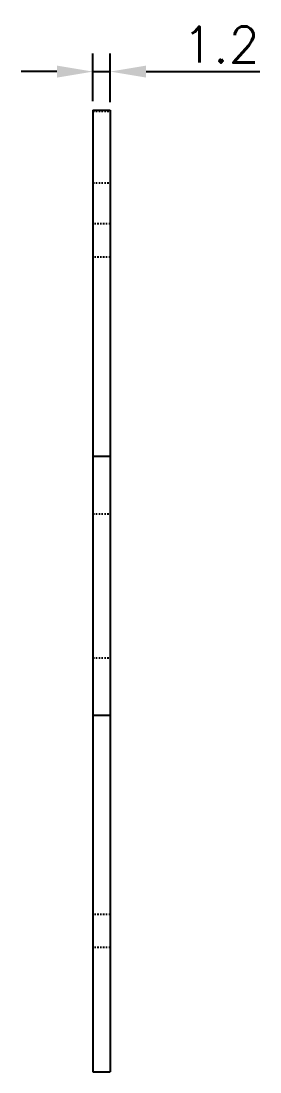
# Model space of a CAD drawing. Header units: millimetres. Extents: x 144 to 375, y 117 to 190.
# Drawn here: x 250.9 to 267.5, y 116.8 to 189.8 of the extents above; entities that cross this region are included whole.
import ezdxf

# ---------------------------------------------------------------- set-up
doc = ezdxf.new("R2010")
doc.units = ezdxf.units.MM
doc.linetypes.add('HIDDEN', pattern=[0.2, 0.1, -0.1])
doc.layers.add('DEFAULT_2', color=8, linetype='HIDDEN')
doc.styles.get("Standard").update_dxf_attribs({"font": 'txt.shx'})
doc.dimstyles.new('ISO-25', dxfattribs={"dimtxt": 2.5, "dimasz": 2.5, "dimexe": 1.25, "dimexo": 0.625, "dimtad": 1, "dimdsep": 46, "dimtxsty": 'Standard', "dimcen": 2.5, "dimadec": 0, "dimazin": 0, "dimtfac": 1, "dimtmove": 0, "dimatfit": 3, "dimfxl": 1, "dimarcsym": 0})

# ---------------------------------------------------------------- blocks, each defined once
blk = doc.blocks.new('*D2')
at = {"color": 0, "lineweight": -2}
for p, q in [((255.862, 184.253), (255.862, 187.557)), ((257.062, 184.177), (257.062, 187.557)), ((253.362, 186.307), (250.862, 186.307)), ((255.862, 186.307), (257.062, 186.307)), ((259.562, 186.307), (267.479, 186.307))]:
    blk.add_line(p, q, dxfattribs=at)
at = {"color": 0}
for points in [[(253.362, 185.891), (253.362, 186.724), (255.862, 186.307)], [(259.562, 186.724), (259.562, 185.891), (257.062, 186.307)]]:
    blk.add_solid(points, dxfattribs=at)
at = {"layer": 'Defpoints', "color": 0}
for p in [(257.062, 186.307), (255.862, 183.628), (257.062, 183.552)]:
    blk.add_point(p, dxfattribs=at)
at = {"color": 0, "insert": (264.77, 188.182), "char_height": 2.5, "attachment_point": 5}
blk.add_mtext('1.2', dxfattribs=at)

msp = doc.modelspace()

# ---------------------------------------------------------------- linework, layer by layer
at = {"color": 7, "linetype": 'Continuous'}
for p, q in [((255.862, 183.628), (255.862, 116.781)), ((255.862, 183.628), (257.062, 183.628)), ((257.062, 183.628), (257.062, 116.781)), ((255.862, 159.571), (257.062, 159.571)), ((255.862, 141.571), (257.062, 141.571)), ((255.862, 116.781), (257.062, 116.781))]:
    msp.add_line(p, q, dxfattribs=at)
at = {"layer": 'DEFAULT_2', "color": 8, "linetype": 'HIDDEN'}
for p, q in [((255.862, 183.552), (257.062, 183.552)), ((255.862, 178.571), (257.062, 178.571)), ((257.062, 175.721), (255.862, 175.721)), ((257.062, 173.421), (255.862, 173.421)), ((255.862, 155.571), (257.062, 155.571)), ((255.862, 145.571), (257.062, 145.571)), ((257.062, 127.721), (255.862, 127.721)), ((257.062, 125.421), (255.862, 125.421))]:
    msp.add_line(p, q, dxfattribs=at)

# ---------------------------------------------------------------- dimensions: what is measured, and where the dimension line sits
dim = msp.add_linear_dim(base=(257.062, 186.307), p1=(255.862, 183.628), p2=(257.062, 183.552), dimstyle='ISO-25')
dim.commit()
dim.dimension.update_dxf_attribs({"geometry": '*D2', "text_midpoint": (264.77, 188.182)})

doc.saveas('drawing.dxf')
